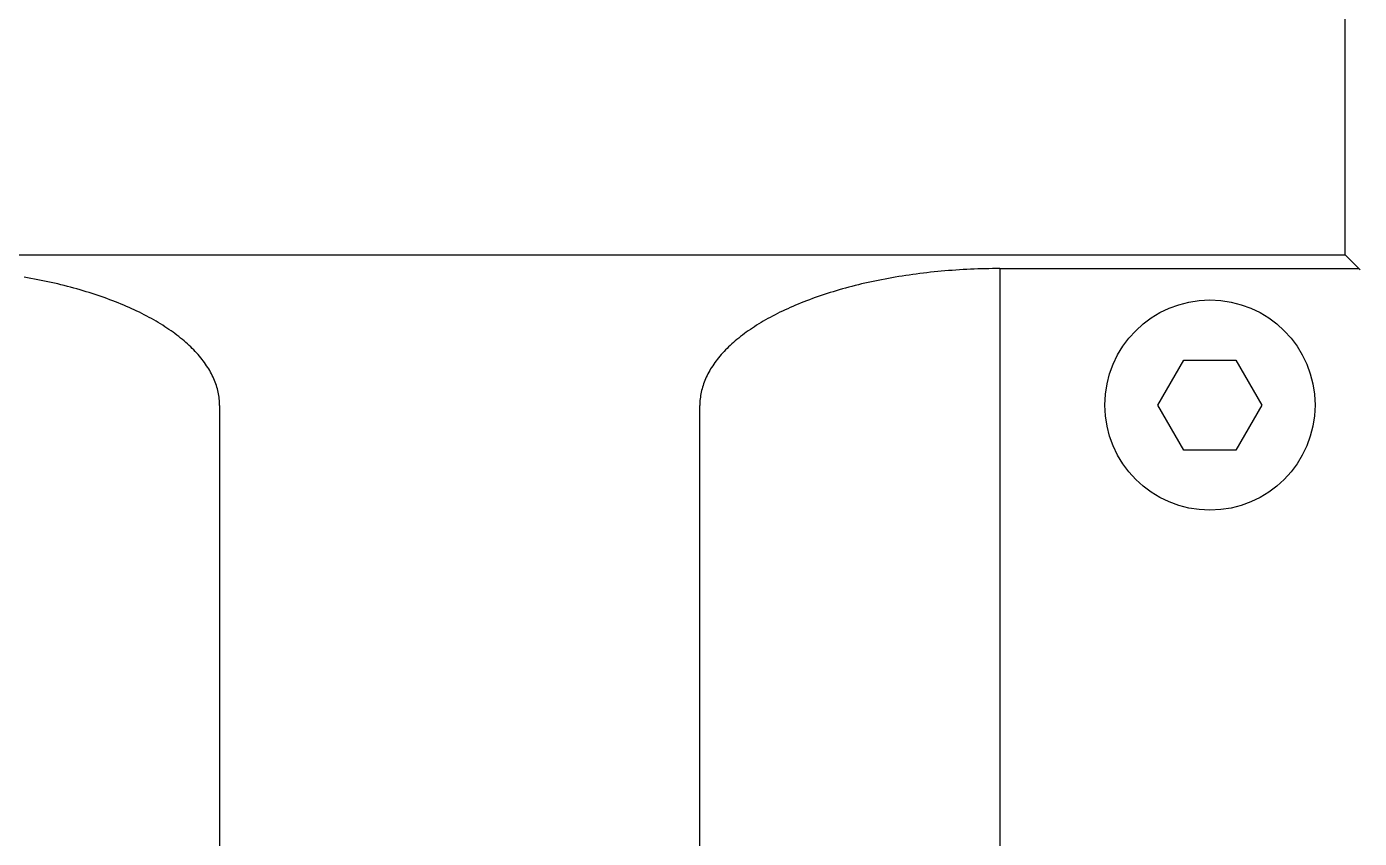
# Model space of a CAD drawing. Extents: x 96 to 331, y 38 to 298.
# Drawn here: x 132.06 to 176.47, y 233.93 to 260.96 of the extents above; entities that cross this region are included whole.
import ezdxf

# ---------------------------------------------------------------- set-up
doc = ezdxf.new("R2010")
doc.units = 0
doc.layers.get('0').update_dxf_attribs({"linetype": 'CONTINUOUS'})

msp = doc.modelspace()

# ---------------------------------------------------------------- linework, layer by layer
at = {"color": 7, "linetype": 'CONTINUOUS'}
for p, q in [((175.991, 253.354), (175.991, 277.854)), ((116.991, 253.354), (175.991, 253.354)), ((176.446, 252.898), (175.991, 253.354)), ((164.491, 252.898), (176.446, 252.898)), ((176.491, 252.854), (176.446, 252.898)), ((169.759, 248.354), (170.625, 249.854)), ((170.625, 249.854), (172.357, 249.854)), ((172.357, 249.854), (173.223, 248.354)), ((138.491, 248.341), (138.491, 218.354)), ((154.491, 218.354), (154.491, 248.341)), ((170.625, 246.854), (169.759, 248.354)), ((173.223, 248.354), (172.357, 246.854)), ((172.357, 246.854), (170.625, 246.854))]:
    msp.add_line(p, q, dxfattribs=at)
at = {"color": 9, "linetype": 'CONTINUOUS'}
msp.add_line((164.491, 252.898), (164.491, 218.354), dxfattribs=at)
at = {"color": 7, "linetype": 'CONTINUOUS'}
for points in [[(164.491, 252.898, 0), (164.368, 252.898, 0), (164.245, 252.897, 0), (164.123, 252.895, 0), (164, 252.893, 0), (163.878, 252.89, 0), (163.755, 252.886, 0), (163.633, 252.881, 0), (163.511, 252.876, 0), (163.389, 252.871, 0), (163.267, 252.864, 0), (163.145, 252.857, 0), (163.023, 252.849, 0), (162.902, 252.84, 0), (162.781, 252.831, 0), (162.66, 252.821, 0), (162.54, 252.811, 0), (162.42, 252.799, 0), (162.3, 252.788, 0), (162.18, 252.775, 0), (162.061, 252.762, 0), (161.942, 252.748, 0), (161.824, 252.733, 0), (161.706, 252.718, 0), (161.588, 252.702, 0), (161.471, 252.685, 0), (161.354, 252.668, 0), (161.238, 252.65, 0), (161.122, 252.632, 0), (161.007, 252.613, 0), (160.892, 252.593, 0), (160.778, 252.572, 0), (160.664, 252.551, 0), (160.551, 252.53, 0), (160.438, 252.507, 0), (160.326, 252.484, 0), (160.215, 252.461, 0), (160.105, 252.437, 0), (159.995, 252.412, 0), (159.885, 252.386, 0), (159.777, 252.36, 0), (159.669, 252.334, 0), (159.562, 252.306, 0), (159.455, 252.278, 0), (159.35, 252.25, 0), (159.245, 252.221, 0), (159.141, 252.191, 0), (159.037, 252.161, 0), (158.935, 252.13, 0), (158.833, 252.099, 0), (158.733, 252.067, 0), (158.633, 252.034, 0), (158.534, 252.001, 0), (158.436, 251.968, 0), (158.338, 251.934, 0), (158.242, 251.899, 0), (158.147, 251.864, 0), (158.052, 251.828, 0), (157.959, 251.792, 0), (157.867, 251.755, 0), (157.775, 251.718, 0), (157.685, 251.68, 0), (157.595, 251.642, 0), (157.507, 251.603, 0), (157.42, 251.563, 0), (157.333, 251.524, 0), (157.248, 251.483, 0), (157.164, 251.443, 0), (157.081, 251.401, 0), (156.999, 251.36, 0), (156.919, 251.318, 0), (156.839, 251.275, 0), (156.761, 251.232, 0), (156.683, 251.189, 0), (156.607, 251.145, 0), (156.532, 251.1, 0), (156.459, 251.056, 0), (156.386, 251.011, 0), (156.315, 250.965, 0), (156.245, 250.919, 0), (156.176, 250.873, 0), (156.108, 250.826, 0), (156.042, 250.779, 0), (155.977, 250.732, 0), (155.913, 250.684, 0), (155.851, 250.636, 0), (155.79, 250.587, 0), (155.73, 250.538, 0), (155.672, 250.489, 0), (155.614, 250.44, 0), (155.558, 250.39, 0), (155.504, 250.34, 0), (155.451, 250.29, 0), (155.399, 250.239, 0), (155.349, 250.188, 0), (155.3, 250.137, 0), (155.252, 250.085, 0), (155.206, 250.033, 0), (155.161, 249.981, 0), (155.117, 249.929, 0), (155.075, 249.876, 0), (155.035, 249.824, 0), (154.995, 249.771, 0), (154.958, 249.717, 0), (154.921, 249.664, 0), (154.886, 249.61, 0), (154.853, 249.557, 0), (154.821, 249.503, 0), (154.79, 249.448, 0), (154.761, 249.394, 0), (154.734, 249.34, 0), (154.708, 249.285, 0), (154.683, 249.23, 0), (154.66, 249.175, 0), (154.638, 249.12, 0), (154.618, 249.065, 0), (154.599, 249.01, 0), (154.582, 248.954, 0), (154.566, 248.899, 0), (154.552, 248.843, 0), (154.539, 248.788, 0), (154.528, 248.732, 0), (154.518, 248.676, 0), (154.51, 248.62, 0), (154.503, 248.565, 0), (154.498, 248.509, 0), (154.494, 248.453, 0), (154.491, 248.397, 0), (154.491, 248.341, 0)], [(138.491, 248.341, 0), (138.49, 248.397, 0), (138.488, 248.453, 0), (138.484, 248.509, 0), (138.479, 248.565, 0), (138.472, 248.62, 0), (138.464, 248.676, 0), (138.454, 248.732, 0), (138.443, 248.788, 0), (138.43, 248.843, 0), (138.416, 248.899, 0), (138.4, 248.954, 0), (138.383, 249.01, 0), (138.364, 249.065, 0), (138.344, 249.12, 0), (138.322, 249.175, 0), (138.299, 249.23, 0), (138.274, 249.285, 0), (138.248, 249.34, 0), (138.22, 249.394, 0), (138.191, 249.448, 0), (138.161, 249.503, 0), (138.129, 249.557, 0), (138.095, 249.61, 0), (138.06, 249.664, 0), (138.024, 249.717, 0), (137.986, 249.771, 0), (137.947, 249.824, 0), (137.906, 249.876, 0), (137.864, 249.929, 0), (137.821, 249.981, 0), (137.776, 250.033, 0), (137.73, 250.085, 0), (137.682, 250.137, 0), (137.633, 250.188, 0), (137.582, 250.239, 0), (137.531, 250.29, 0), (137.477, 250.34, 0), (137.423, 250.39, 0), (137.367, 250.44, 0), (137.31, 250.489, 0), (137.251, 250.538, 0), (137.192, 250.587, 0), (137.13, 250.636, 0), (137.068, 250.684, 0), (137.004, 250.732, 0), (136.939, 250.779, 0), (136.873, 250.826, 0), (136.805, 250.873, 0), (136.737, 250.919, 0), (136.667, 250.965, 0), (136.595, 251.011, 0), (136.523, 251.056, 0), (136.449, 251.1, 0), (136.374, 251.145, 0), (136.298, 251.189, 0), (136.221, 251.232, 0), (136.142, 251.275, 0), (136.063, 251.318, 0), (135.982, 251.36, 0), (135.9, 251.401, 0), (135.817, 251.443, 0), (135.733, 251.483, 0), (135.648, 251.524, 0), (135.562, 251.563, 0), (135.475, 251.603, 0), (135.386, 251.642, 0), (135.297, 251.68, 0), (135.206, 251.718, 0), (135.115, 251.755, 0), (135.022, 251.792, 0), (134.929, 251.828, 0), (134.835, 251.864, 0), (134.739, 251.899, 0), (134.643, 251.934, 0), (134.546, 251.968, 0), (134.448, 252.001, 0), (134.349, 252.034, 0), (134.249, 252.067, 0), (134.148, 252.099, 0), (134.046, 252.13, 0), (133.944, 252.161, 0), (133.841, 252.191, 0), (133.737, 252.221, 0), (133.632, 252.25, 0), (133.526, 252.278, 0), (133.42, 252.306, 0), (133.313, 252.334, 0), (133.205, 252.36, 0), (133.096, 252.386, 0), (132.987, 252.412, 0), (132.877, 252.437, 0), (132.766, 252.461, 0), (132.655, 252.484, 0), (132.543, 252.507, 0), (132.431, 252.53, 0), (132.318, 252.551, 0), (132.204, 252.572, 0), (132.09, 252.593, 0), (131.975, 252.613, 0)]]:
    msp.add_polyline3d(points, dxfattribs=at)
msp.add_circle((171.491, 248.354), 3.5, dxfattribs=at)

doc.saveas('drawing.dxf')
